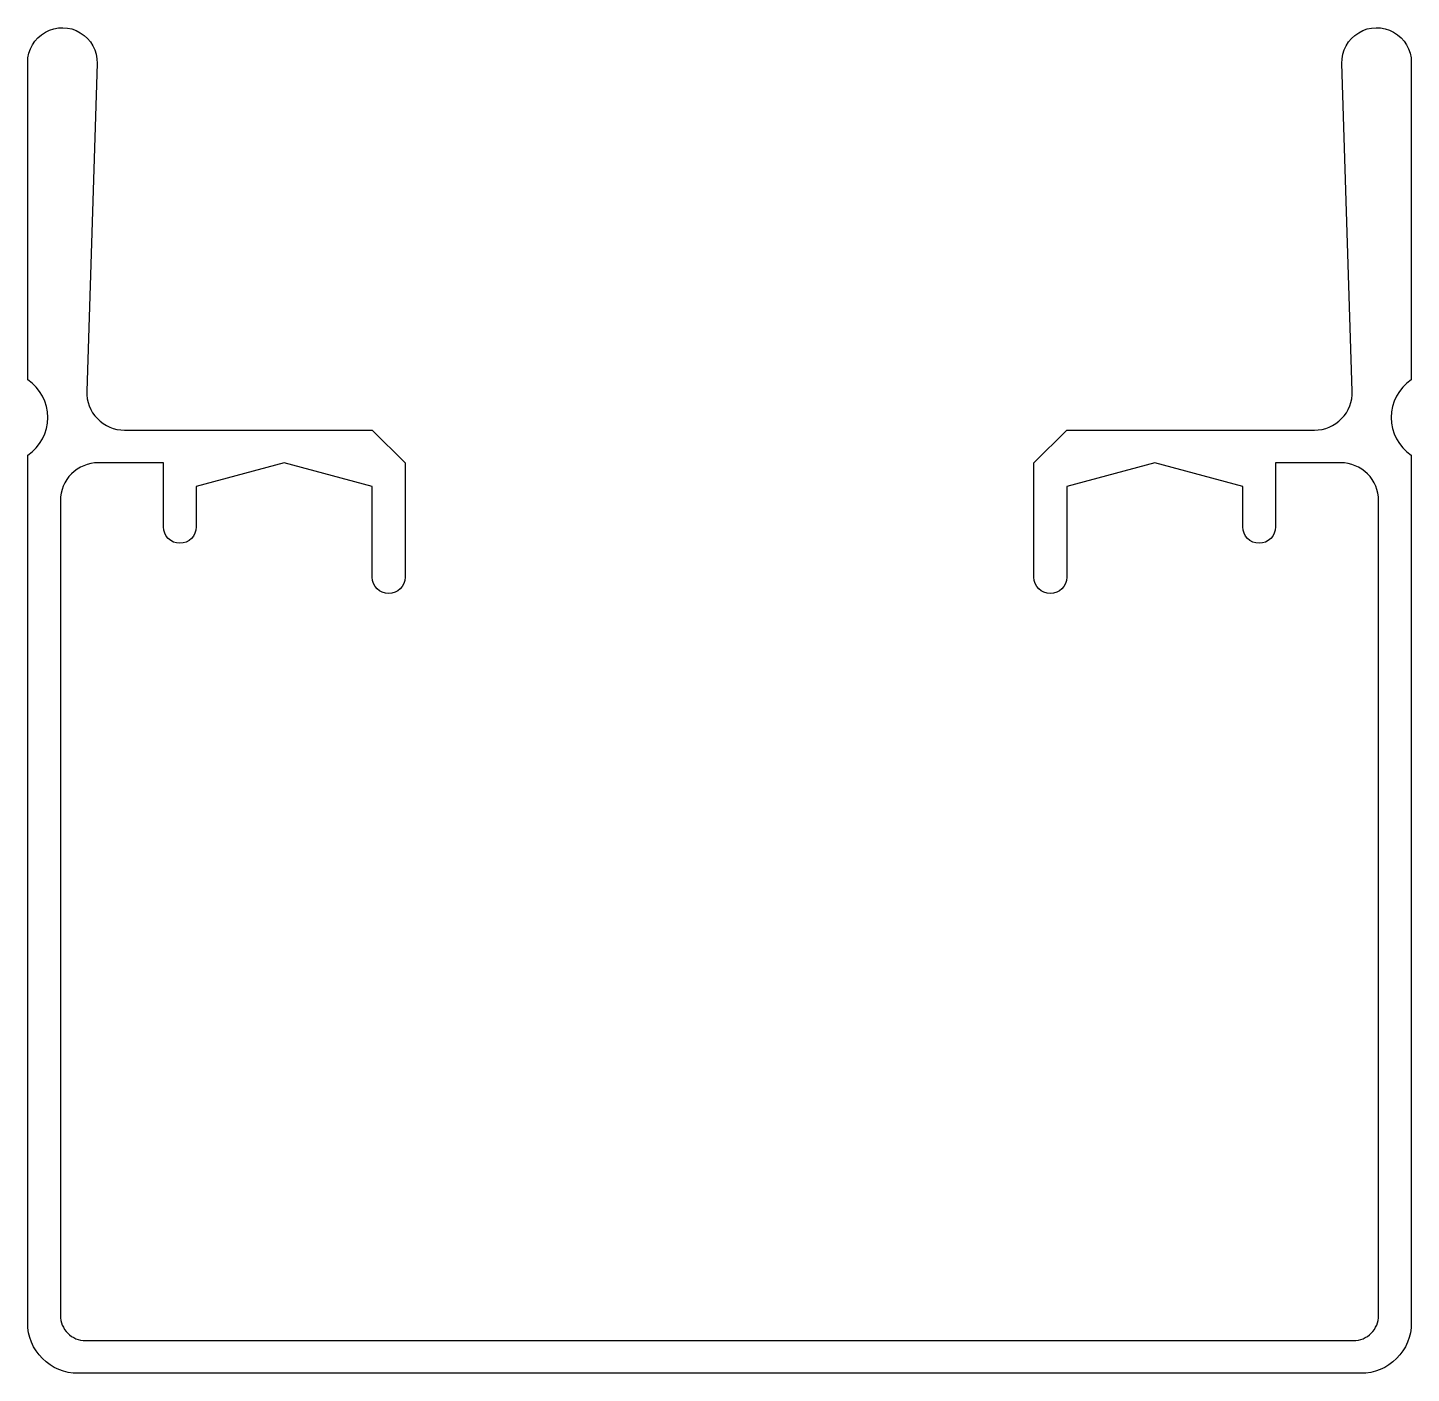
# Model space of a CAD drawing. Extents: x 218.4 to 273.4, y 209.3 to 262.8.
import ezdxf

# ---------------------------------------------------------------- set-up
doc = ezdxf.new("R2010")
doc.units = 0
doc.layers.add('ANA', color=220, linetype='CONTINUOUS')

msp = doc.modelspace()

# ---------------------------------------------------------------- linework, layer by layer
at = {"layer": 'ANA'}
msp.add_lwpolyline([(221.17, 245.47, 0.414214), (219.67, 243.97), (219.67, 211.57, 0.414214), (220.67, 210.57), (245.87, 210.57), (271.07, 210.57, 0.414214), (272.07, 211.57), (272.07, 243.97, 0.414214), (270.57, 245.47), (267.97, 245.47), (267.97, 242.92, -1), (266.67, 242.92), (266.67, 244.532), (263.17, 245.47), (259.67, 244.532), (259.67, 240.92, -1), (258.37, 240.92), (258.37, 245.47), (259.67, 246.77), (269.522, 246.77, 0.423393), (271.022, 248.317), (270.614, 261.348, -1.015743), (273.37, 261.392), (273.37, 248.77, 0.533333), (273.37, 245.77), (273.37, 211.27, -0.414214), (271.37, 209.27), (245.87, 209.27), (220.37, 209.27, -0.414214), (218.37, 211.27), (218.37, 245.77, 0.533333), (218.37, 248.77), (218.37, 261.392, -1.015743), (221.126, 261.348), (220.718, 248.317, 0.423393), (222.218, 246.77), (232.07, 246.77), (233.37, 245.47), (233.37, 240.92, -1), (232.07, 240.92), (232.07, 244.532), (228.57, 245.47), (225.07, 244.532), (225.07, 242.92, -1), (223.77, 242.92), (223.77, 245.47)], format="xyb", close=True, dxfattribs=at)

doc.saveas('drawing.dxf')
